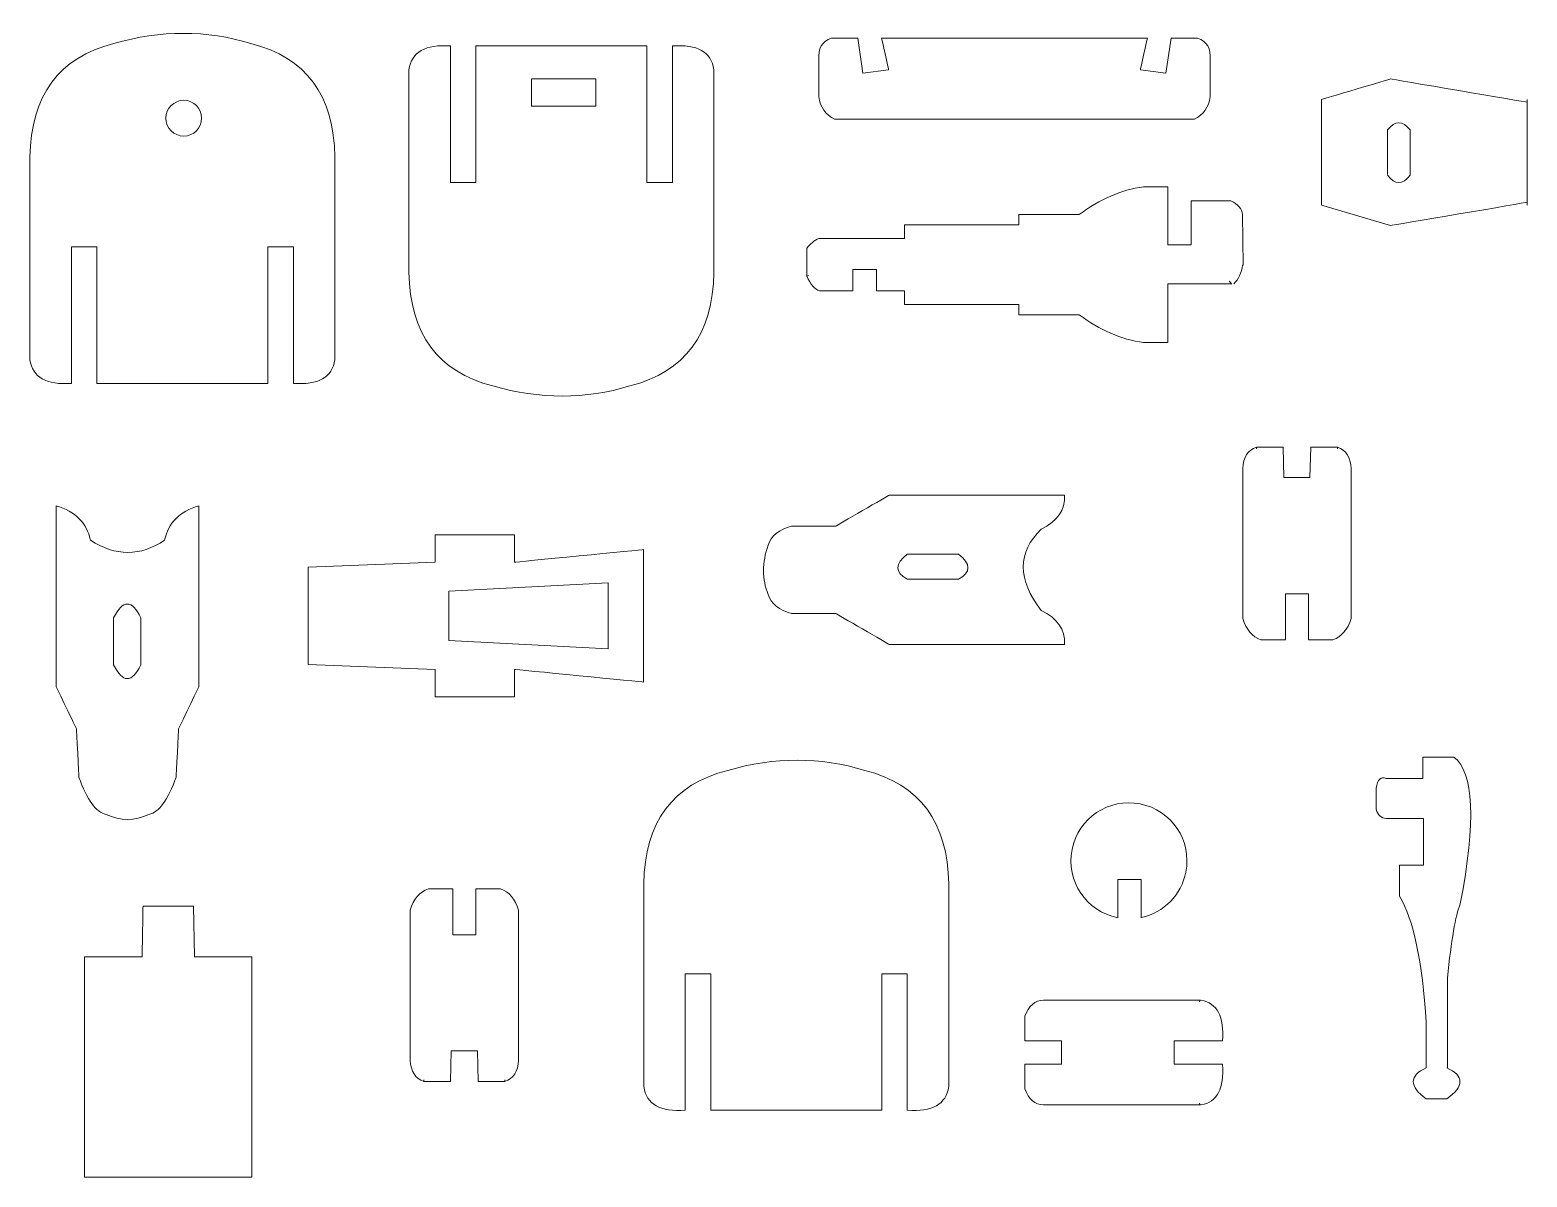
# Model space of a CAD drawing. Header units: centimetres. Extents: x -9.5 to 9.3, y -13.4 to 13.6.
# Drawn here: x -9.4 to 9.29, y -0.71 to 13.61 of the extents above; entities that cross this region are included whole.
import ezdxf

# ---------------------------------------------------------------- set-up
doc = ezdxf.new("R2010")
doc.units = ezdxf.units.CM
doc.header["$MEASUREMENT"] = 0
doc.layers.add('Capa 1', color=7, linetype='Continuous')

msp = doc.modelspace()

# ---------------------------------------------------------------- linework, layer by layer
at = {"layer": 'Capa 1', "color": 7, "lineweight": 20}
msp.add_lwpolyline([(-3.13736, 12.66001), (-2.333, 12.66001), (-2.333, 12.99869), (-3.13736, 12.99869), (-3.13736, 12.66001)], close=True, dxfattribs=at)
msp.add_ellipse((-7.47889, 12.50899), major_axis=(0, 0.22319), ratio=1, dxfattribs=at)
at = {"layer": 'Capa 1', "color": 250, "lineweight": 20}
for points in [[(-8.35182, 13.44126), (-7.76588, 13.61062), (-7.19516, 13.61062), (-6.63962, 13.44126)], [(0.45099, 13.23426), (0.43579, 13.37878), (0.48871, 13.47006), (0.60975, 13.50812)], [(1.23415, 13.50812), (1.23415, 13.50812), (4.55143, 13.50812), (4.55143, 13.50812)], [(5.33459, 13.23426), (5.34979, 13.37878), (5.29687, 13.47006), (5.17583, 13.50812)], [(-9.39958, 12.0231), (-9.38684, 12.79518), (-9.0376, 13.2679), (-8.35182, 13.44126)], [(-5.59186, 12.0231), (-5.6046, 12.79518), (-5.95384, 13.2679), (-6.63962, 13.44126)], [(-3.83156, 13.41049), (-3.83156, 13.41049), (-1.69604, 13.41049), (-1.69604, 13.41049)], [(-4.66766, 13.11417), (-4.66766, 13.11417), (-4.66766, 10.58473), (-4.66766, 10.58473)], [(-0.85994, 13.11417), (-0.85994, 13.11417), (-0.85994, 10.58473), (-0.85994, 10.58473)], [(0.45099, 13.23426), (0.45099, 13.23426), (0.45099, 12.77918), (0.45099, 12.77918)], [(5.33459, 13.23426), (5.33459, 13.23426), (5.33459, 12.77918), (5.33459, 12.77918)], [(0.45099, 12.77918), (0.46749, 12.64434), (0.53275, 12.55044), (0.64677, 12.49748)], [(5.33459, 12.77918), (5.31809, 12.64434), (5.25283, 12.55044), (5.13881, 12.49748)], [(0.64677, 12.49748), (0.64677, 12.49748), (5.13881, 12.49748), (5.13881, 12.49748)], [(7.55168, 12.36154), (7.55168, 12.36154), (7.55168, 11.80592), (7.55168, 11.80592)], [(-9.39958, 9.49366), (-9.39958, 9.49366), (-9.39958, 12.0231), (-9.39958, 12.0231)], [(-5.59186, 9.49366), (-5.59186, 9.49366), (-5.59186, 12.0231), (-5.59186, 12.0231)], [(5.59398, 11.47763), (5.68396, 11.43427), (5.7327, 11.37715), (5.74018, 11.30623)], [(0.29856, 10.88601), (0.34278, 10.94101), (0.3935, 10.98155), (0.45076, 11.00763)], [(1.51964, 11.00763), (1.51964, 11.00763), (0.45076, 11.00763), (0.45076, 11.00763)], [(5.74018, 10.67433), (5.7267, 10.57615), (5.69042, 10.49855), (5.63134, 10.44151)], [(-4.66766, 10.58473), (-4.65492, 9.81265), (-4.30568, 9.33993), (-3.6199, 9.16657)], [(-0.85994, 10.58473), (-0.87268, 9.81265), (-1.22192, 9.33993), (-1.9077, 9.16657)], [(0.29856, 10.53675), (0.34648, 10.43353), (0.39996, 10.37235), (0.459, 10.35319)], [(-8.56348, 9.19734), (-8.56348, 9.19734), (-6.42796, 9.19734), (-6.42796, 9.19734)], [(-3.6199, 9.16657), (-3.03396, 8.99721), (-2.46324, 8.99721), (-1.9077, 9.16657)], [(5.74172, 8.13652), (5.74962, 8.27748), (5.80652, 8.36622), (5.91246, 8.40278)], [(7.09604, 8.13652), (7.08814, 8.27748), (7.03124, 8.36622), (6.9253, 8.40278)], [(6.25564, 8.02124), (6.25564, 8.02124), (6.58212, 8.02124), (6.58212, 8.02124)], [(0.10841, 7.41711), (-0.04633, 7.37275), (-0.14381, 7.29357), (-0.18403, 7.17955)], [(3.22707, 7.37831), (2.92679, 7.08709), (2.92679, 6.74863), (3.22707, 6.36291)], [(-1.73742, 7.12354), (-1.73742, 7.12354), (-1.73742, 5.46838), (-1.73742, 5.46838)], [(-0.18403, 7.17955), (-0.25891, 6.95881), (-0.25891, 6.75285), (-0.18403, 6.56167)], [(1.55223, 7.06471), (1.39677, 6.94385), (1.39677, 6.83977), (1.55223, 6.75251)], [(-5.92668, 6.90304), (-5.92668, 6.90304), (-5.92668, 5.68888), (-5.92668, 5.68888)], [(-4.1716, 6.60318), (-4.1716, 6.60318), (-2.17838, 6.70902), (-2.17838, 6.70902)], [(-4.1716, 6.60318), (-4.1716, 6.60318), (-4.1716, 5.98874), (-4.1716, 5.98874)], [(-2.17838, 6.70902), (-2.17838, 6.70902), (-2.17838, 5.8829), (-2.17838, 5.8829)], [(0.10841, 6.32411), (-0.04633, 6.36847), (-0.14381, 6.44765), (-0.18403, 6.56167)], [(6.27608, 6.57082), (6.27608, 6.57082), (6.56168, 6.57082), (6.56168, 6.57082)], [(-8.35445, 6.27247), (-8.24109, 6.49913), (-8.12777, 6.49913), (-8.01445, 6.27247)], [(-8.35445, 6.27247), (-8.24109, 6.49913), (-8.12777, 6.49913), (-8.01445, 6.27247)], [(-8.35445, 6.27247), (-8.35445, 6.27247), (-8.35445, 5.67979), (-8.35445, 5.67979)], [(-8.01445, 6.27247), (-8.01445, 6.27247), (-8.01445, 5.67979), (-8.01445, 5.67979)], [(5.96916, 5.9957), (5.86096, 6.03478), (5.78514, 6.12398), (5.74172, 6.26326)], [(6.8686, 5.9957), (6.9768, 6.03478), (7.05262, 6.12398), (7.09604, 6.26326)], [(-4.1716, 5.98874), (-4.1716, 5.98874), (-2.17838, 5.8829), (-2.17838, 5.8829)], [(-8.35445, 5.68247), (-8.24109, 5.45581), (-8.12777, 5.45581), (-8.01445, 5.68247)], [(-0.68793, 4.36594), (-0.10199, 4.5353), (0.46873, 4.5353), (1.02427, 4.36594)], [(-1.73569, 2.94778), (-1.72295, 3.71986), (-1.37371, 4.19258), (-0.68793, 4.36594)], [(2.07203, 2.94778), (2.05929, 3.71986), (1.71005, 4.19258), (1.02427, 4.36594)], [(-4.42536, 2.88902), (-4.53356, 2.84994), (-4.60938, 2.76074), (-4.6528, 2.62146)], [(-3.52592, 2.88902), (-3.41772, 2.84994), (-3.3419, 2.76074), (-3.29848, 2.62146)], [(-1.73569, 0.41834), (-1.73569, 0.41834), (-1.73569, 2.94778), (-1.73569, 2.94778)], [(2.07203, 0.41834), (2.07203, 0.41834), (2.07203, 2.94778), (2.07203, 2.94778)], [(-4.11844, 2.3139), (-4.11844, 2.3139), (-3.83284, 2.3139), (-3.83284, 2.3139)], [(3.02329, 1.29601), (3.07107, 1.42713), (3.14869, 1.49415), (3.25613, 1.49711)], [(5.48921, 0.98909), (5.51377, 1.29113), (5.42493, 1.46047), (5.22269, 1.49711)], [(3.02329, 1.29601), (3.02329, 1.29601), (3.02329, 0.98909), (3.02329, 0.98909)], [(3.47837, 0.98909), (3.47837, 0.98909), (3.02329, 0.98909), (3.02329, 0.98909)], [(3.47837, 0.98909), (3.47837, 0.98909), (3.47837, 0.69705), (3.47837, 0.69705)], [(4.88597, 0.98909), (4.88597, 0.98909), (5.48921, 0.98909), (5.48921, 0.98909)], [(4.88597, 0.98909), (4.88597, 0.98909), (4.88597, 0.69705), (4.88597, 0.69705)], [(-4.6528, 0.7482), (-4.6449, 0.60724), (-4.588, 0.5185), (-4.48206, 0.48194)], [(-4.13888, 0.86348), (-4.13888, 0.86348), (-3.8124, 0.86348), (-3.8124, 0.86348)], [(-3.29848, 0.7482), (-3.30638, 0.60724), (-3.36328, 0.5185), (-3.46922, 0.48194)], [(3.47837, 0.69705), (3.47837, 0.69705), (3.02329, 0.69705), (3.02329, 0.69705)], [(3.02329, 0.39013), (3.02329, 0.39013), (3.02329, 0.69705), (3.02329, 0.69705)], [(4.88597, 0.69705), (4.88597, 0.69705), (5.48921, 0.69705), (5.48921, 0.69705)], [(5.48921, 0.69705), (5.51377, 0.39501), (5.42493, 0.22567), (5.22269, 0.18903)], [(8.03453, 0.65189), (7.81649, 0.55177), (7.81649, 0.42241), (8.03453, 0.26383)], [(8.29097, 0.65189), (8.50901, 0.55177), (8.50901, 0.42241), (8.29097, 0.26383)], [(3.02329, 0.39013), (3.07107, 0.25901), (3.14869, 0.19199), (3.25613, 0.18903)], [(-0.89959, 0.12202), (-0.89959, 0.12202), (1.23593, 0.12202), (1.23593, 0.12202)]]:
    msp.add_open_spline(points, degree=3, dxfattribs=at)
for points, knots in [([(1.00133, 13.0689), (1.00133, 13.0689), (0.93655, 13.50812), (0.93655, 13.50812), (0.93655, 13.50812), (0.93655, 13.50812), (0.60975, 13.50812), (0.60975, 13.50812)], [0, 0, 0, 0, 0.33333333, 0.33333333, 0.33333333, 0.33333334, 1, 1, 1, 1]), ([(1.00133, 13.0689), (1.00133, 13.0689), (1.32147, 13.113), (1.32147, 13.113), (1.32147, 13.113), (1.32147, 13.113), (1.23415, 13.50812), (1.23415, 13.50812)], [0, 0, 0, 0, 0.33333333, 0.33333333, 0.33333333, 0.33333334, 1, 1, 1, 1]), ([(4.78425, 13.0689), (4.78425, 13.0689), (4.46411, 13.113), (4.46411, 13.113), (4.46411, 13.113), (4.46411, 13.113), (4.55143, 13.50812), (4.55143, 13.50812)], [0, 0, 0, 0, 0.33333333, 0.33333333, 0.33333333, 0.33333334, 1, 1, 1, 1]), ([(4.78425, 13.0689), (4.78425, 13.0689), (4.84903, 13.50812), (4.84903, 13.50812), (4.84903, 13.50812), (4.84903, 13.50812), (5.17583, 13.50812), (5.17583, 13.50812)], [0, 0, 0, 0, 0.33333333, 0.33333333, 0.33333333, 0.33333334, 1, 1, 1, 1]), ([(-3.83156, 13.41049), (-3.83156, 13.41049), (-3.83156, 11.70657), (-3.83156, 11.70657), (-3.83156, 11.70657), (-3.83156, 11.70657), (-4.14906, 11.70657), (-4.14906, 11.70657), (-4.14906, 11.70657), (-4.14906, 11.70657), (-4.14906, 13.41049), (-4.14906, 13.41049), (-4.14906, 13.41049), (-4.46192, 13.43375), (-4.63478, 13.33497), (-4.66766, 13.11417)], [0, 0, 0, 0, 0.2, 0.2, 0.2, 0.20000001, 0.4, 0.4, 0.4, 0.40000001, 0.6, 0.6, 0.6, 0.60000001, 1, 1, 1, 1]), ([(-1.69604, 13.41049), (-1.69604, 13.41049), (-1.69604, 11.70657), (-1.69604, 11.70657), (-1.69604, 11.70657), (-1.69604, 11.70657), (-1.37854, 11.70657), (-1.37854, 11.70657), (-1.37854, 11.70657), (-1.37854, 11.70657), (-1.37854, 13.41049), (-1.37854, 13.41049), (-1.37854, 13.41049), (-1.06568, 13.43375), (-0.89282, 13.33497), (-0.85994, 13.11417)], [0, 0, 0, 0, 0.2, 0.2, 0.2, 0.20000001, 0.4, 0.4, 0.4, 0.40000001, 0.6, 0.6, 0.6, 0.60000001, 1, 1, 1, 1]), ([(6.72762, 11.42422), (6.72762, 11.42422), (6.72762, 12.7425), (6.72762, 12.7425), (6.72762, 12.7425), (6.72762, 12.7425), (7.58922, 12.99862), (7.58922, 12.99862), (7.58922, 12.99862), (7.58922, 12.99862), (9.29234, 12.70812), (9.29234, 12.70812), (9.29234, 12.70812), (9.29234, 12.70812), (9.29234, 12.7425), (9.29234, 12.7425), (9.29234, 12.7425), (9.29234, 12.7425), (9.29234, 11.4586), (9.29234, 11.4586)], [0, 0, 0, 0, 0.16666667, 0.16666667, 0.16666667, 0.16666668, 0.33333333, 0.33333333, 0.33333333, 0.33333334, 0.5, 0.5, 0.5, 0.50000001, 0.66666667, 0.66666667, 0.66666667, 0.66666668, 1, 1, 1, 1]), ([(7.55168, 12.36154), (7.64334, 12.4821), (7.73668, 12.4821), (7.83168, 12.36154), (7.83168, 12.36154), (7.83168, 12.36154), (7.83168, 11.80592), (7.83168, 11.80592)], [0, 0, 0, 0, 0.33333333, 0.33333333, 0.33333333, 0.33333334, 1, 1, 1, 1]), ([(7.55168, 11.79634), (7.64334, 11.67578), (7.73668, 11.67578), (7.83168, 11.79634), (7.83168, 11.79634), (7.83168, 11.79634), (7.83168, 12.35196), (7.83168, 12.35196)], [0, 0, 0, 0, 0.33333333, 0.33333333, 0.33333333, 0.33333334, 1, 1, 1, 1]), ([(3.7015, 11.30623), (3.9576, 11.49761), (4.22514, 11.61327), (4.50416, 11.65321), (4.50416, 11.65321), (4.50416, 11.65321), (4.80578, 11.65321), (4.80578, 11.65321)], [0, 0, 0, 0, 0.33333333, 0.33333333, 0.33333333, 0.33333334, 1, 1, 1, 1]), ([(4.80578, 11.65321), (4.80578, 11.65321), (4.80578, 10.92835), (4.80578, 10.92835), (4.80578, 10.92835), (4.80578, 10.92835), (5.09686, 10.92835), (5.09686, 10.92835), (5.09686, 10.92835), (5.09686, 10.92835), (5.09686, 11.47763), (5.09686, 11.47763), (5.09686, 11.47763), (5.09686, 11.47763), (5.59398, 11.47763), (5.59398, 11.47763)], [0, 0, 0, 0, 0.2, 0.2, 0.2, 0.20000001, 0.4, 0.4, 0.4, 0.40000001, 0.6, 0.6, 0.6, 0.60000001, 1, 1, 1, 1]), ([(6.72762, 11.42422), (6.72762, 11.42422), (7.58922, 11.1681), (7.58922, 11.1681), (7.58922, 11.1681), (7.58922, 11.1681), (9.29234, 11.4586), (9.29234, 11.4586), (9.29234, 11.4586), (9.29234, 11.4586), (9.29234, 11.42422), (9.29234, 11.42422)], [0, 0, 0, 0, 0.25, 0.25, 0.25, 0.25000001, 0.5, 0.5, 0.5, 0.50000001, 1, 1, 1, 1]), ([(1.51964, 11.00763), (1.51964, 11.00763), (1.51964, 11.17697), (1.51964, 11.17697), (1.51964, 11.17697), (1.51964, 11.17697), (2.9484, 11.17697), (2.9484, 11.17697), (2.9484, 11.17697), (2.9484, 11.17697), (2.9484, 11.30623), (2.9484, 11.30623), (2.9484, 11.30623), (2.9484, 11.30623), (3.7015, 11.30623), (3.7015, 11.30623)], [0, 0, 0, 0, 0.2, 0.2, 0.2, 0.20000001, 0.4, 0.4, 0.4, 0.40000001, 0.6, 0.6, 0.6, 0.60000001, 1, 1, 1, 1]), ([(5.74018, 11.30623), (5.74018, 11.30623), (5.74834, 10.67433), (5.74834, 10.67433), (5.74834, 10.67433), (5.74834, 10.67433), (5.74018, 10.67433), (5.74018, 10.67433)], [0, 0, 0, 0, 0.33333333, 0.33333333, 0.33333333, 0.33333334, 1, 1, 1, 1]), ([(-8.56348, 9.19734), (-8.56348, 9.19734), (-8.56348, 10.90126), (-8.56348, 10.90126), (-8.56348, 10.90126), (-8.56348, 10.90126), (-8.88098, 10.90126), (-8.88098, 10.90126), (-8.88098, 10.90126), (-8.88098, 10.90126), (-8.88098, 9.19734), (-8.88098, 9.19734), (-8.88098, 9.19734), (-9.19384, 9.17408), (-9.3667, 9.27286), (-9.39958, 9.49366)], [0, 0, 0, 0, 0.2, 0.2, 0.2, 0.20000001, 0.4, 0.4, 0.4, 0.40000001, 0.6, 0.6, 0.6, 0.60000001, 1, 1, 1, 1]), ([(-6.42796, 9.19734), (-6.42796, 9.19734), (-6.42796, 10.90126), (-6.42796, 10.90126), (-6.42796, 10.90126), (-6.42796, 10.90126), (-6.11046, 10.90126), (-6.11046, 10.90126), (-6.11046, 10.90126), (-6.11046, 10.90126), (-6.11046, 9.19734), (-6.11046, 9.19734), (-6.11046, 9.19734), (-5.7976, 9.17408), (-5.62474, 9.27286), (-5.59186, 9.49366)], [0, 0, 0, 0, 0.2, 0.2, 0.2, 0.20000001, 0.4, 0.4, 0.4, 0.40000001, 0.6, 0.6, 0.6, 0.60000001, 1, 1, 1, 1]), ([(0.29856, 10.88601), (0.29856, 10.88601), (0.29856, 10.53675), (0.29856, 10.53675), (0.29856, 10.53675), (0.29856, 10.53675), (0.32254, 10.54347), (0.32254, 10.54347)], [0, 0, 0, 0, 0.33333333, 0.33333333, 0.33333333, 0.33333334, 1, 1, 1, 1]), ([(1.51964, 10.35319), (1.51964, 10.35319), (1.17044, 10.35319), (1.17044, 10.35319), (1.17044, 10.35319), (1.17044, 10.35319), (1.17044, 10.62143), (1.17044, 10.62143), (1.17044, 10.62143), (1.17044, 10.62143), (0.8741, 10.62143), (0.8741, 10.62143), (0.8741, 10.62143), (0.8741, 10.62143), (0.8741, 10.35319), (0.8741, 10.35319), (0.8741, 10.35319), (0.8741, 10.35319), (0.459, 10.35319), (0.459, 10.35319)], [0, 0, 0, 0, 0.16666667, 0.16666667, 0.16666667, 0.16666668, 0.33333333, 0.33333333, 0.33333333, 0.33333334, 0.5, 0.5, 0.5, 0.50000001, 0.66666667, 0.66666667, 0.66666667, 0.66666668, 1, 1, 1, 1]), ([(4.80578, 9.70761), (4.80578, 9.70761), (4.80578, 10.44151), (4.80578, 10.44151), (4.80578, 10.44151), (4.80578, 10.44151), (5.60488, 10.44151), (5.60488, 10.44151), (5.60488, 10.44151), (5.60488, 10.44151), (5.57228, 10.47409), (5.57228, 10.47409)], [0, 0, 0, 0, 0.25, 0.25, 0.25, 0.25000001, 0.5, 0.5, 0.5, 0.50000001, 1, 1, 1, 1]), ([(1.51964, 10.35319), (1.51964, 10.35319), (1.51964, 10.18385), (1.51964, 10.18385), (1.51964, 10.18385), (1.51964, 10.18385), (2.9484, 10.18385), (2.9484, 10.18385), (2.9484, 10.18385), (2.9484, 10.18385), (2.9484, 10.05459), (2.9484, 10.05459), (2.9484, 10.05459), (2.9484, 10.05459), (3.7015, 10.05459), (3.7015, 10.05459)], [0, 0, 0, 0, 0.2, 0.2, 0.2, 0.20000001, 0.4, 0.4, 0.4, 0.40000001, 0.6, 0.6, 0.6, 0.60000001, 1, 1, 1, 1]), ([(3.7015, 10.05459), (3.9576, 9.86321), (4.22514, 9.74755), (4.50416, 9.70761), (4.50416, 9.70761), (4.50416, 9.70761), (4.80578, 9.70761), (4.80578, 9.70761)], [0, 0, 0, 0, 0.33333333, 0.33333333, 0.33333333, 0.33333334, 1, 1, 1, 1]), ([(6.25564, 8.02124), (6.25564, 8.02124), (6.24526, 8.40278), (6.24526, 8.40278), (6.24526, 8.40278), (6.24526, 8.40278), (5.91246, 8.40278), (5.91246, 8.40278), (5.91246, 8.40278), (5.91246, 8.40278), (5.91246, 8.38262), (5.91246, 8.38262)], [0, 0, 0, 0, 0.25, 0.25, 0.25, 0.25000001, 0.5, 0.5, 0.5, 0.50000001, 1, 1, 1, 1]), ([(6.58212, 8.02124), (6.58212, 8.02124), (6.5925, 8.40278), (6.5925, 8.40278), (6.5925, 8.40278), (6.5925, 8.40278), (6.9253, 8.40278), (6.9253, 8.40278), (6.9253, 8.40278), (6.9253, 8.40278), (6.9253, 8.38262), (6.9253, 8.38262)], [0, 0, 0, 0, 0.25, 0.25, 0.25, 0.25000001, 0.5, 0.5, 0.5, 0.50000001, 1, 1, 1, 1]), ([(5.74172, 6.26326), (5.74172, 6.26326), (5.74172, 8.13652), (5.74172, 8.13652), (5.74172, 8.13652), (5.74172, 8.13652), (5.74172, 8.06512), (5.74172, 8.06512)], [0, 0, 0, 0, 0.33333333, 0.33333333, 0.33333333, 0.33333334, 1, 1, 1, 1]), ([(7.09604, 6.26326), (7.09604, 6.26326), (7.09604, 8.13652), (7.09604, 8.13652), (7.09604, 8.13652), (7.09604, 8.13652), (7.09604, 8.06512), (7.09604, 8.06512)], [0, 0, 0, 0, 0.33333333, 0.33333333, 0.33333333, 0.33333334, 1, 1, 1, 1]), ([(-8.44913, 3.81715), (-8.57469, 3.84193), (-8.68761, 3.99717), (-8.78783, 4.28285), (-8.78783, 4.28285), (-8.78783, 4.28285), (-8.81957, 4.88607), (-8.81957, 4.88607), (-8.81957, 4.88607), (-8.81957, 4.88607), (-9.07355, 5.41527), (-9.07355, 5.41527), (-9.07355, 5.41527), (-9.07355, 5.41527), (-9.07355, 7.66951), (-9.07355, 7.66951), (-9.07355, 7.66951), (-8.83253, 7.59807), (-8.68965, 7.45519), (-8.64493, 7.24087)], [0, 0, 0, 0, 0.16666667, 0.16666667, 0.16666667, 0.16666668, 0.33333333, 0.33333333, 0.33333333, 0.33333334, 0.5, 0.5, 0.5, 0.50000001, 0.66666667, 0.66666667, 0.66666667, 0.66666668, 1, 1, 1, 1]), ([(-8.44913, 3.81715), (-8.27285, 3.73249), (-8.09433, 3.73249), (-7.91353, 3.81715), (-7.91353, 3.81715), (-7.78797, 3.84193), (-7.67505, 3.99717), (-7.57483, 4.28285), (-7.57483, 4.28285), (-7.57483, 4.28285), (-7.54309, 4.88607), (-7.54309, 4.88607), (-7.54309, 4.88607), (-7.54309, 4.88607), (-7.28911, 5.41527), (-7.28911, 5.41527), (-7.28911, 5.41527), (-7.28911, 5.41527), (-7.28911, 7.66951), (-7.28911, 7.66951), (-7.28911, 7.66951), (-7.53013, 7.59807), (-7.67301, 7.45519), (-7.71773, 7.24087), (-7.71773, 7.24087), (-8.02141, 7.03627), (-8.33047, 7.03627), (-8.64493, 7.24087)], [0, 0, 0, 0, 0.125, 0.125, 0.125, 0.12500001, 0.25, 0.25, 0.25, 0.25000001, 0.375, 0.375, 0.375, 0.37500001, 0.5, 0.5, 0.5, 0.50000001, 0.625, 0.625, 0.625, 0.62500001, 0.75, 0.75, 0.75, 0.75000001, 1, 1, 1, 1]), ([(3.22707, 7.37831), (3.42991, 7.47513), (3.52691, 7.61625), (3.51811, 7.80167), (3.51811, 7.80167), (3.51811, 7.80167), (1.32771, 7.80167), (1.32771, 7.80167), (1.32771, 7.80167), (1.32771, 7.80167), (0.66165, 7.41711), (0.66165, 7.41711), (0.66165, 7.41711), (0.66165, 7.41711), (0.10841, 7.41711), (0.10841, 7.41711)], [0, 0, 0, 0, 0.2, 0.2, 0.2, 0.20000001, 0.4, 0.4, 0.4, 0.40000001, 0.6, 0.6, 0.6, 0.60000001, 1, 1, 1, 1]), ([(-5.92668, 6.90304), (-5.92668, 6.90304), (-4.33916, 6.96478), (-4.33916, 6.96478), (-4.33916, 6.96478), (-4.33916, 6.96478), (-4.33916, 7.30874), (-4.33916, 7.30874), (-4.33916, 7.30874), (-4.33916, 7.30874), (-3.35138, 7.30874), (-3.35138, 7.30874), (-3.35138, 7.30874), (-3.35138, 7.30874), (-3.35138, 6.96478), (-3.35138, 6.96478), (-3.35138, 6.96478), (-3.35138, 6.96478), (-1.73742, 7.12354), (-1.73742, 7.12354)], [0, 0, 0, 0, 0.16666667, 0.16666667, 0.16666667, 0.16666668, 0.33333333, 0.33333333, 0.33333333, 0.33333334, 0.5, 0.5, 0.5, 0.50000001, 0.66666667, 0.66666667, 0.66666667, 0.66666668, 1, 1, 1, 1]), ([(1.55223, 6.75251), (1.55223, 6.75251), (2.19563, 6.75251), (2.19563, 6.75251), (2.19563, 6.75251), (2.35109, 6.83977), (2.35109, 6.94385), (2.19563, 7.06471), (2.19563, 7.06471), (2.19563, 7.06471), (1.55223, 7.06471), (1.55223, 7.06471)], [0, 0, 0, 0, 0.25, 0.25, 0.25, 0.25000001, 0.5, 0.5, 0.5, 0.50000001, 1, 1, 1, 1]), ([(6.27608, 6.57082), (6.27608, 6.57082), (6.27608, 5.9957), (6.27608, 5.9957), (6.27608, 5.9957), (6.27608, 5.9957), (5.96916, 5.9957), (5.96916, 5.9957)], [0, 0, 0, 0, 0.33333333, 0.33333333, 0.33333333, 0.33333334, 1, 1, 1, 1]), ([(6.56168, 6.57082), (6.56168, 6.57082), (6.56168, 5.9957), (6.56168, 5.9957), (6.56168, 5.9957), (6.56168, 5.9957), (6.8686, 5.9957), (6.8686, 5.9957)], [0, 0, 0, 0, 0.33333333, 0.33333333, 0.33333333, 0.33333334, 1, 1, 1, 1]), ([(3.22707, 6.36291), (3.42991, 6.26609), (3.52691, 6.12497), (3.51811, 5.93955), (3.51811, 5.93955), (3.51811, 5.93955), (1.32771, 5.93955), (1.32771, 5.93955), (1.32771, 5.93955), (1.32771, 5.93955), (0.66165, 6.32411), (0.66165, 6.32411), (0.66165, 6.32411), (0.66165, 6.32411), (0.10841, 6.32411), (0.10841, 6.32411)], [0, 0, 0, 0, 0.2, 0.2, 0.2, 0.20000001, 0.4, 0.4, 0.4, 0.40000001, 0.6, 0.6, 0.6, 0.60000001, 1, 1, 1, 1]), ([(-5.92668, 5.68888), (-5.92668, 5.68888), (-4.33916, 5.62714), (-4.33916, 5.62714), (-4.33916, 5.62714), (-4.33916, 5.62714), (-4.33916, 5.28318), (-4.33916, 5.28318), (-4.33916, 5.28318), (-4.33916, 5.28318), (-3.35138, 5.28318), (-3.35138, 5.28318), (-3.35138, 5.28318), (-3.35138, 5.28318), (-3.35138, 5.62714), (-3.35138, 5.62714), (-3.35138, 5.62714), (-3.35138, 5.62714), (-1.73742, 5.46838), (-1.73742, 5.46838)], [0, 0, 0, 0, 0.16666667, 0.16666667, 0.16666667, 0.16666668, 0.33333333, 0.33333333, 0.33333333, 0.33333334, 0.5, 0.5, 0.5, 0.50000001, 0.66666667, 0.66666667, 0.66666667, 0.66666668, 1, 1, 1, 1]), ([(7.53181, 4.26517), (7.53181, 4.26517), (7.99043, 4.26517), (7.99043, 4.26517), (7.99043, 4.26517), (7.99043, 4.26517), (7.99043, 4.53247), (7.99043, 4.53247), (7.99043, 4.53247), (7.99043, 4.53247), (8.37849, 4.53247), (8.37849, 4.53247)], [0, 0, 0, 0, 0.25, 0.25, 0.25, 0.25000001, 0.5, 0.5, 0.5, 0.50000001, 1, 1, 1, 1]), ([(8.37849, 4.53247), (8.63077, 4.34443), (8.65723, 3.73295), (8.45787, 2.69801), (8.45787, 2.69801), (8.39875, 2.55475), (8.34583, 2.24607), (8.29911, 1.77197), (8.29911, 1.77197), (8.29911, 1.77197), (8.29911, 0.65189), (8.29911, 0.65189)], [0, 0, 0, 0, 0.25, 0.25, 0.25, 0.25000001, 0.5, 0.5, 0.5, 0.50000001, 1, 1, 1, 1]), ([(7.53181, 4.26517), (7.46767, 4.29405), (7.42651, 4.25381), (7.40835, 4.14441), (7.40835, 4.14441), (7.40835, 4.05621), (7.40835, 3.96803), (7.40835, 3.87983), (7.40835, 3.87983), (7.42969, 3.80791), (7.47083, 3.76969), (7.53181, 3.76517)], [0, 0, 0, 0, 0.25, 0.25, 0.25, 0.25000001, 0.5, 0.5, 0.5, 0.50000001, 1, 1, 1, 1]), ([(4.47626, 2.52933), (4.75796, 2.59093), (4.97628, 2.81369), (5.03221, 3.09655), (5.03221, 3.09655), (5.10981, 3.48905), (4.85453, 3.87014), (4.46203, 3.94773), (4.46203, 3.94773), (4.06953, 4.02533), (3.68844, 3.77006), (3.61084, 3.37756), (3.61084, 3.37756), (3.53324, 2.98505), (3.78852, 2.60397), (4.18102, 2.52637)], [0, 0, 0, 0, 0.2, 0.2, 0.2, 0.20000001, 0.4, 0.4, 0.4, 0.40000001, 0.6, 0.6, 0.6, 0.60000001, 1, 1, 1, 1]), ([(7.69939, 2.79503), (7.69939, 2.79503), (7.69939, 3.18309), (7.69939, 3.18309), (7.69939, 3.18309), (7.69939, 3.18309), (7.99925, 3.18309), (7.99925, 3.18309), (7.99925, 3.18309), (7.99925, 3.18309), (7.99925, 3.76517), (7.99925, 3.76517), (7.99925, 3.76517), (7.99925, 3.76517), (7.53181, 3.76517), (7.53181, 3.76517)], [0, 0, 0, 0, 0.2, 0.2, 0.2, 0.20000001, 0.4, 0.4, 0.4, 0.40000001, 0.6, 0.6, 0.6, 0.60000001, 1, 1, 1, 1]), ([(4.18101, 2.52636), (4.18101, 2.52636), (4.18101, 3.00342), (4.18101, 3.00342), (4.18101, 3.00342), (4.18101, 3.00342), (4.47365, 3.00342), (4.47365, 3.00342), (4.47365, 3.00342), (4.47365, 3.00342), (4.47365, 2.52314), (4.47365, 2.52314)], [0, 0, 0, 0, 0.25, 0.25, 0.25, 0.25000001, 0.5, 0.5, 0.5, 0.50000001, 1, 1, 1, 1]), ([(-4.11844, 2.3139), (-4.11844, 2.3139), (-4.11844, 2.88902), (-4.11844, 2.88902), (-4.11844, 2.88902), (-4.11844, 2.88902), (-4.42536, 2.88902), (-4.42536, 2.88902)], [0, 0, 0, 0, 0.33333333, 0.33333333, 0.33333333, 0.33333334, 1, 1, 1, 1]), ([(-3.83284, 2.3139), (-3.83284, 2.3139), (-3.83284, 2.88902), (-3.83284, 2.88902), (-3.83284, 2.88902), (-3.83284, 2.88902), (-3.52592, 2.88902), (-3.52592, 2.88902)], [0, 0, 0, 0, 0.33333333, 0.33333333, 0.33333333, 0.33333334, 1, 1, 1, 1]), ([(-6.62778, -0.71126), (-6.62778, -0.71126), (-8.71806, -0.71126), (-8.71806, -0.71126), (-8.71806, -0.71126), (-8.71806, -0.71126), (-8.71806, 2.03946), (-8.71806, 2.03946), (-8.71806, 2.03946), (-8.71806, 2.03946), (-7.99994, 2.03946), (-7.99994, 2.03946), (-7.99994, 2.03946), (-7.99994, 2.03946), (-7.98778, 2.66982), (-7.98778, 2.66982), (-7.98778, 2.66982), (-7.98778, 2.66982), (-7.35806, 2.66982), (-7.35806, 2.66982)], [0, 0, 0, 0, 0.16666667, 0.16666667, 0.16666667, 0.16666668, 0.33333333, 0.33333333, 0.33333333, 0.33333334, 0.5, 0.5, 0.5, 0.50000001, 0.66666667, 0.66666667, 0.66666667, 0.66666668, 1, 1, 1, 1]), ([(-7.35806, 2.66982), (-7.35806, 2.66982), (-7.3459, 2.03946), (-7.3459, 2.03946), (-7.3459, 2.03946), (-7.3459, 2.03946), (-6.62778, 2.03946), (-6.62778, 2.03946), (-6.62778, 2.03946), (-6.62778, 2.03946), (-6.62778, -0.71126), (-6.62778, -0.71126)], [0, 0, 0, 0, 0.25, 0.25, 0.25, 0.25000001, 0.5, 0.5, 0.5, 0.50000001, 1, 1, 1, 1]), ([(-4.6528, 2.62146), (-4.6528, 2.62146), (-4.6528, 0.7482), (-4.6528, 0.7482), (-4.6528, 0.7482), (-4.6528, 0.7482), (-4.6528, 0.8196), (-4.6528, 0.8196)], [0, 0, 0, 0, 0.33333333, 0.33333333, 0.33333333, 0.33333334, 1, 1, 1, 1]), ([(-3.29848, 2.62146), (-3.29848, 2.62146), (-3.29848, 0.7482), (-3.29848, 0.7482), (-3.29848, 0.7482), (-3.29848, 0.7482), (-3.29848, 0.8196), (-3.29848, 0.8196)], [0, 0, 0, 0, 0.33333333, 0.33333333, 0.33333333, 0.33333334, 1, 1, 1, 1]), ([(8.03453, 0.65189), (8.03453, 0.65189), (8.03453, 1.21635), (8.03453, 1.21635), (8.03453, 1.21635), (7.98455, 1.98359), (7.87283, 2.50983), (7.69939, 2.79503)], [0, 0, 0, 0, 0.33333333, 0.33333333, 0.33333333, 0.33333334, 1, 1, 1, 1]), ([(-0.89959, 0.12202), (-0.89959, 0.12202), (-0.89959, 1.82594), (-0.89959, 1.82594), (-0.89959, 1.82594), (-0.89959, 1.82594), (-1.21709, 1.82594), (-1.21709, 1.82594), (-1.21709, 1.82594), (-1.21709, 1.82594), (-1.21709, 0.12202), (-1.21709, 0.12202), (-1.21709, 0.12202), (-1.52995, 0.09876), (-1.70281, 0.19754), (-1.73569, 0.41834)], [0, 0, 0, 0, 0.2, 0.2, 0.2, 0.20000001, 0.4, 0.4, 0.4, 0.40000001, 0.6, 0.6, 0.6, 0.60000001, 1, 1, 1, 1]), ([(1.23593, 0.12202), (1.23593, 0.12202), (1.23593, 1.82594), (1.23593, 1.82594), (1.23593, 1.82594), (1.23593, 1.82594), (1.55343, 1.82594), (1.55343, 1.82594), (1.55343, 1.82594), (1.55343, 1.82594), (1.55343, 0.12202), (1.55343, 0.12202), (1.55343, 0.12202), (1.86629, 0.09876), (2.03915, 0.19754), (2.07203, 0.41834)], [0, 0, 0, 0, 0.2, 0.2, 0.2, 0.20000001, 0.4, 0.4, 0.4, 0.40000001, 0.6, 0.6, 0.6, 0.60000001, 1, 1, 1, 1]), ([(3.25613, 1.49711), (3.25613, 1.49711), (5.21405, 1.49711), (5.21405, 1.49711), (5.21405, 1.49711), (5.21405, 1.49711), (5.20223, 1.47665), (5.20223, 1.47665)], [0, 0, 0, 0, 0.33333333, 0.33333333, 0.33333333, 0.33333334, 1, 1, 1, 1]), ([(-4.13888, 0.86348), (-4.13888, 0.86348), (-4.14926, 0.48194), (-4.14926, 0.48194), (-4.14926, 0.48194), (-4.14926, 0.48194), (-4.48206, 0.48194), (-4.48206, 0.48194), (-4.48206, 0.48194), (-4.48206, 0.48194), (-4.48206, 0.5021), (-4.48206, 0.5021)], [0, 0, 0, 0, 0.25, 0.25, 0.25, 0.25000001, 0.5, 0.5, 0.5, 0.50000001, 1, 1, 1, 1]), ([(-3.8124, 0.86348), (-3.8124, 0.86348), (-3.80202, 0.48194), (-3.80202, 0.48194), (-3.80202, 0.48194), (-3.80202, 0.48194), (-3.46922, 0.48194), (-3.46922, 0.48194), (-3.46922, 0.48194), (-3.46922, 0.48194), (-3.46922, 0.5021), (-3.46922, 0.5021)], [0, 0, 0, 0, 0.25, 0.25, 0.25, 0.25000001, 0.5, 0.5, 0.5, 0.50000001, 1, 1, 1, 1]), ([(3.25613, 0.18903), (3.25613, 0.18903), (5.21405, 0.18903), (5.21405, 0.18903), (5.21405, 0.18903), (5.21405, 0.18903), (5.20223, 0.20949), (5.20223, 0.20949)], [0, 0, 0, 0, 0.33333333, 0.33333333, 0.33333333, 0.33333334, 1, 1, 1, 1]), ([(8.03453, 0.26383), (8.11391, 0.26383), (8.19327, 0.26383), (8.27265, 0.26383), (8.27265, 0.26383), (8.27265, 0.26383), (8.29097, 0.26383), (8.29097, 0.26383)], [0, 0, 0, 0, 0.33333333, 0.33333333, 0.33333333, 0.33333334, 1, 1, 1, 1])]:
    msp.add_open_spline(points, degree=3, knots=knots, dxfattribs=at)

doc.saveas('drawing.dxf')
